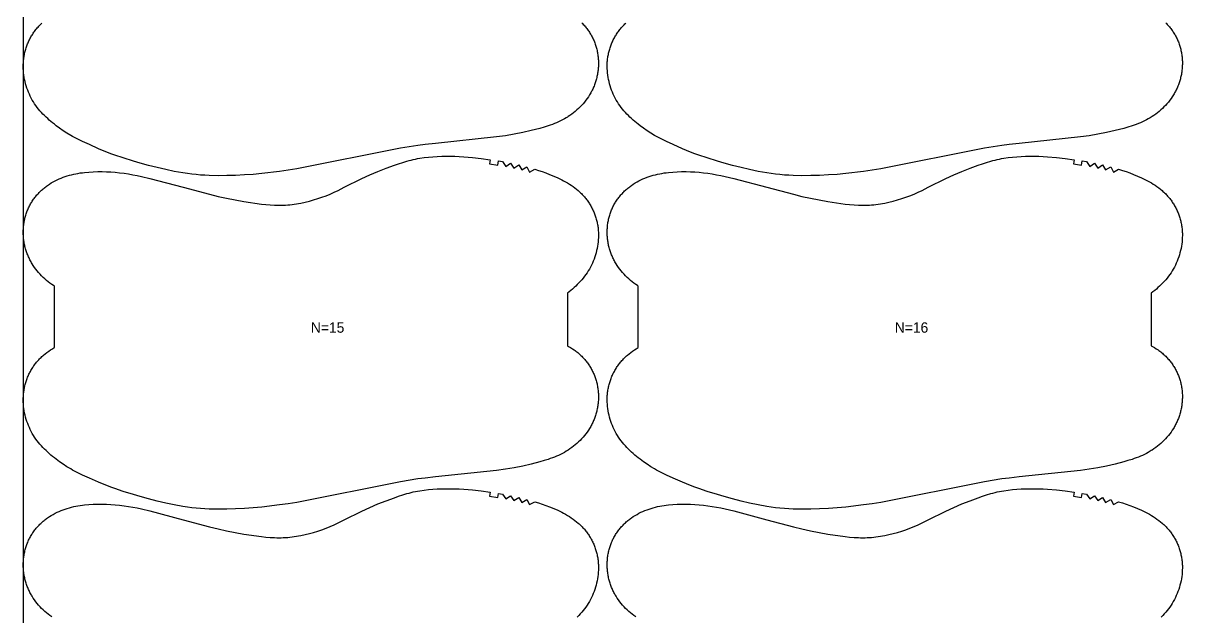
# Model space of a CAD drawing. Header units: inches. Extents: x -5 to 1965, y -82 to 1072.
# Drawn here: x -5 to 557, y 204 to 490 of the extents above; entities that cross this region are included whole.
import ezdxf

# ---------------------------------------------------------------- set-up
doc = ezdxf.new("R2010")
doc.units = ezdxf.units.IN

msp = doc.modelspace()

# ---------------------------------------------------------------- linework, layer by layer
at = {"layer": '1'}
for points in [[(-4.9122, -82.454), (1964.873, -82.454), (1964.873, 1072.0358), (-4.9122, 1072.0358), (-4.9122, -82.454)], [(101.651, 404.3208), (110.0611, 403.0786), (112.176, 402.8547), (114.2953, 402.6822), (116.4177, 402.5726), (117.4796, 402.5451), (118.5418, 402.5378), (119.604, 402.5518), (120.6659, 402.587), (121.7271, 402.6432), (122.7872, 402.7199), (123.8457, 402.8169), (124.9023, 402.9337), (125.9565, 403.07), (127.008, 403.2255), (128.0563, 403.3998), (129.1014, 403.5924), (131.1811, 404.0302), (133.2461, 404.5347), (135.2953, 405.1016), (137.3275, 405.7274), (139.3405, 406.412), (141.3316, 407.156), (143.2986, 407.9601), (145.2402, 408.8225), (147.1613, 409.7313), (150.1271, 411.2078), (158.5799, 415.4157), (162.4522, 417.1702), (166.3715, 418.8181), (170.3269, 420.3747), (174.3165, 421.8447), (176.3247, 422.5451), (178.3447, 423.2092), (180.3794, 423.8218), (181.4033, 424.1041), (182.432, 424.3678), (183.4659, 424.6114), (184.5045, 424.8352), (185.5473, 425.0396), (186.594, 425.2252), (188.6966, 425.5421), (190.8084, 425.7904), (192.9261, 425.9748), (195.0477, 426.1014), (197.172, 426.1769), (199.2977, 426.2078), (201.4235, 426.1995), (203.5487, 426.1528), (205.6726, 426.0675), (207.7944, 425.9433), (212.0302, 425.5839), (216.2552, 425.1067), (220.6071, 424.5232), (220.3209, 422.5438), (224.234, 421.9383), (224.56, 423.9115), (226.5314, 423.5749), (228.1272, 421.2502), (230.4616, 422.8308), (231.9922, 420.4648), (234.3692, 421.9773), (235.8264, 419.566), (238.2488, 421.005), (239.6328, 418.5504), (242.0978, 419.9159), (243.919, 419.3544), (245.7294, 418.7601), (247.5265, 418.1284), (249.3078, 417.4544), (251.2735, 416.6471), (253.212, 415.7764), (254.1695, 415.3157), (255.1186, 414.8372), (256.0587, 414.3404), (256.989, 413.8246), (257.909, 413.289), (258.8166, 412.7325), (259.7098, 412.1539), (260.5866, 411.5518), (261.4448, 410.925), (262.2823, 410.2722), (263.097, 409.5922), (263.4951, 409.2415), (263.8868, 408.8836), (264.2718, 408.5182), (264.6498, 408.1456), (265.0209, 407.7658), (265.3849, 407.379), (265.7417, 406.9854), (266.091, 406.5851), (266.4329, 406.1783), (266.7671, 405.7651), (267.0936, 405.3456), (267.4123, 404.9201), (267.7229, 404.4886), (268.0254, 404.0514), (268.3197, 403.6086), (268.6056, 403.1603), (268.883, 402.7066), (269.1518, 402.2479), (269.4119, 401.7841), (269.6631, 401.3155), (269.9054, 400.8422), (270.1387, 400.3645), (270.363, 399.8825), (270.578, 399.3963), (270.7839, 398.9062), (270.9804, 398.4124), (271.1676, 397.9149), (271.3452, 397.4141), (271.5133, 396.91), (271.6718, 396.4029), (271.8205, 395.8929), (271.9594, 395.3802), (272.0884, 394.865), (272.2075, 394.3474), (272.3165, 393.8277), (272.4155, 393.306), (272.5047, 392.7825), (272.584, 392.2574), (272.6535, 391.7308), (272.7133, 391.203), (272.7636, 390.6741), (272.8043, 390.1443), (272.8355, 389.6138), (272.8573, 389.0827), (272.873, 388.0197), (272.852, 386.9567), (272.7949, 385.8953), (272.7021, 384.8366), (272.5744, 383.7818), (272.4123, 382.7318), (272.2163, 381.6874), (271.987, 380.6496), (271.7249, 379.6193), (271.4307, 378.5974), (271.1049, 377.5848), (270.7479, 376.5825), (270.3599, 375.5917), (269.941, 374.6139), (269.4913, 373.6502), (269.0107, 372.7022), (268.4993, 371.771), (267.9573, 370.8581), (267.3845, 369.9647), (266.7816, 369.0919), (266.1499, 368.2394), (265.4916, 367.4068), (264.8087, 366.5933), (264.103, 365.7984), (263.3765, 365.0217), (262.6313, 364.2624), (261.8692, 363.5201), (261.0921, 362.7943), (260.3009, 362.0843), (259.4964, 361.3897), (258.6792, 360.7101), (257.873, 360.0743), (257.873, 334.7132), (258.4514, 334.4008), (259.3696, 333.8647), (260.2691, 333.2977), (261.1484, 332.7001), (261.58, 332.3899), (262.0059, 332.072), (262.4261, 331.7466), (262.8402, 331.4137), (263.248, 331.0732), (263.6495, 330.7252), (264.0444, 330.3698), (264.4325, 330.0069), (264.8136, 329.6366), (265.1875, 329.259), (265.5542, 328.8743), (265.9134, 328.4826), (266.265, 328.084), (266.6089, 327.6787), (266.9448, 327.2668), (267.2727, 326.8486), (267.5923, 326.424), (267.9036, 325.9933), (268.2064, 325.5567), (268.5004, 325.1142), (268.7857, 324.6659), (269.0619, 324.2122), (269.329, 323.753), (269.5868, 323.2885), (269.8351, 322.819), (270.074, 322.3445), (270.3033, 321.8653), (270.5231, 321.3816), (270.7333, 320.8937), (270.9338, 320.4016), (271.1246, 319.9056), (271.3057, 319.406), (271.4771, 318.903), (271.6387, 318.3966), (271.7904, 317.8872), (271.9323, 317.375), (272.0642, 316.8602), (272.1862, 316.3429), (272.2982, 315.8234), (272.4002, 315.3019), (272.4922, 314.7786), (272.5741, 314.2536), (272.6461, 313.7273), (272.708, 313.1996), (272.7601, 312.6709), (272.8023, 312.1413), (272.8346, 311.6109), (272.8572, 311.08), (272.87, 310.5487), (272.873, 310.0172), (272.8663, 309.4857), (272.85, 308.9544), (272.8241, 308.4234), (272.7885, 307.893), (272.7434, 307.3632), (272.6888, 306.8344), (272.6248, 306.3065), (272.5512, 305.78), (272.4682, 305.2548), (272.3758, 304.7313), (272.2739, 304.2095), (272.1627, 303.6898), (272.0421, 303.1721), (271.9122, 302.6568), (271.7729, 302.144), (271.6243, 301.6339), (271.4663, 301.1266), (271.2991, 300.6224), (271.1227, 300.1215), (270.9369, 299.6239), (270.742, 299.13), (270.5378, 298.6398), (270.3245, 298.1536), (270.1021, 297.6714), (269.8708, 297.1934), (269.6309, 296.7196), (269.3823, 296.2502), (269.1254, 295.7852), (268.8602, 295.3248), (268.5869, 294.869), (268.0167, 293.9717), (267.4161, 293.0942), (266.7863, 292.2372), (266.1286, 291.4015), (265.4441, 290.5879), (264.7339, 289.797), (263.9988, 289.0293), (263.2397, 288.2854), (262.4575, 287.566), (261.653, 286.8715), (260.8272, 286.2026), (259.9808, 285.5599), (259.1149, 284.9438), (258.2304, 284.3544), (257.873, 284.1314), (257.3286, 283.7918), (256.4105, 283.2559), (255.4772, 282.7469), (254.5299, 282.2646), (253.5696, 281.8093), (252.5975, 281.3807), (251.6148, 280.9786), (250.6225, 280.6009), (249.6218, 280.245), (248.6139, 279.9084), (246.5811, 279.2832), (244.5334, 278.7049), (240.4175, 277.6364), (236.2764, 276.6801), (232.1083, 275.842), (227.9163, 275.1336), (223.705, 274.5568), (194.1101, 271.4213), (189.1479, 270.8339), (185.6672, 270.4219), (177.2742, 269.0621), (127.2317, 259.1446), (123.0344, 258.4702), (118.8248, 257.8731), (110.3816, 256.8703), (106.147, 256.4937), (101.9055, 256.2038), (97.6594, 255.9952), (93.4098, 255.8691), (89.158, 255.8339), (84.9079, 255.9221), (82.7848, 256.0237), (80.6641, 256.1667), (78.5468, 256.3521), (76.4338, 256.581), (74.3259, 256.8536), (72.2235, 257.1671), (68.0359, 257.9032), (63.8725, 258.7627), (59.7316, 259.7252), (55.6118, 260.7751), (51.5149, 261.9097), (48.3013, 262.8629), (43.3883, 264.4101), (39.3546, 265.7575), (37.3527, 266.4718), (35.3662, 267.225), (33.3974, 268.0226), (31.4426, 268.8556), (27.0228, 270.8339), (23.678, 272.3311), (21.7611, 273.2489), (19.871, 274.2174), (18.9387, 274.7258), (18.0154, 275.2508), (16.1959, 276.348), (14.4125, 277.5045), (12.6648, 278.7156), (10.9539, 279.9781), (10.0907, 280.6588), (9.2845, 281.2946), (8.4674, 281.9742), (7.6628, 282.6688), (6.8716, 283.3788), (6.0945, 284.1046), (5.3324, 284.8469), (4.5872, 285.6062), (3.8608, 286.3829), (3.1551, 287.1778), (2.4721, 287.9913), (1.8138, 288.8239), (1.1822, 289.6764), (0.5792, 290.5492), (0.0065, 291.4426), (-0.5356, 292.3555), (-1.047, 293.2867), (-1.5275, 294.2347), (-1.9773, 295.1984), (-2.3962, 296.1762), (-2.7842, 297.167), (-3.1411, 298.1693), (-3.467, 299.1819), (-3.7612, 300.2038), (-4.0232, 301.2341), (-4.2526, 302.2719), (-4.4486, 303.3163), (-4.6107, 304.3663), (-4.7384, 305.4211), (-4.8311, 306.4798), (-4.8883, 307.5412), (-4.9093, 308.6042), (-4.8936, 309.6672), (-4.8717, 310.1983), (-4.8405, 310.7288), (-4.7998, 311.2586), (-4.7496, 311.7875), (-4.6898, 312.3153), (-4.6202, 312.8419), (-4.5409, 313.367), (-4.4518, 313.8905), (-4.3528, 314.4122), (-4.2437, 314.9319), (-4.1247, 315.4495), (-3.9957, 315.9647), (-3.8568, 316.4774), (-3.708, 316.9874), (-3.5496, 317.4945), (-3.3815, 317.9986), (-3.2038, 318.4994), (-3.0167, 318.9969), (-2.8202, 319.4907), (-2.6143, 319.9808), (-2.3992, 320.467), (-2.175, 320.949), (-1.9417, 321.4267), (-1.6994, 321.9), (-1.4481, 322.3686), (-1.1881, 322.8324), (-0.9193, 323.2911), (-0.6419, 323.7448), (-0.356, 324.1931), (-0.0617, 324.6359), (0.2408, 325.0731), (0.5514, 325.5046), (0.8701, 325.9301), (1.1966, 326.3496), (1.5308, 326.7628), (1.8727, 327.1696), (2.2221, 327.5699), (2.5788, 327.9635), (2.9428, 328.3503), (3.3139, 328.7301), (3.692, 329.1027), (4.0769, 329.4681), (4.4686, 329.826), (4.8668, 330.1767), (5.6815, 330.8567), (6.519, 331.5095), (7.3771, 332.1363), (8.2539, 332.7384), (9.1471, 333.317), (10.0548, 333.8735), (10.0907, 333.8944), (10.0907, 363.5469), (9.7333, 363.7699), (8.8489, 364.3593), (7.9829, 364.9754), (7.1366, 365.6181), (6.3107, 366.287), (5.5062, 366.9815), (4.724, 367.7009), (3.9649, 368.4448), (3.2298, 369.2125), (2.5196, 370.0034), (1.8352, 370.817), (1.1774, 371.6527), (0.5476, 372.5097), (-0.053, 373.3872), (-0.6232, 374.2845), (-0.8965, 374.7403), (-1.1617, 375.2007), (-1.4186, 375.6657), (-1.6671, 376.1351), (-1.9071, 376.6089), (-2.1384, 377.0869), (-2.3608, 377.5691), (-2.5741, 378.0553), (-2.7783, 378.5455), (-2.9732, 379.0394), (-3.1589, 379.537), (-3.3354, 380.0379), (-3.5026, 380.5421), (-3.6605, 381.0494), (-3.8091, 381.5595), (-3.9484, 382.0723), (-4.0784, 382.5876), (-4.199, 383.1052), (-4.3102, 383.625), (-4.4121, 384.1468), (-4.5045, 384.6703), (-4.5875, 385.1955), (-4.661, 385.722), (-4.7251, 386.2498), (-4.7797, 386.7787), (-4.8248, 387.3085), (-4.8603, 387.8389), (-4.8863, 388.3699), (-4.9026, 388.9012), (-4.9093, 389.4327), (-4.9062, 389.9642), (-4.8935, 390.4955), (-4.8709, 391.0264), (-4.8386, 391.5568), (-4.7964, 392.0864), (-4.7443, 392.6151), (-4.6823, 393.1428), (-4.6104, 393.6691), (-4.5285, 394.1941), (-4.4365, 394.7174), (-4.3345, 395.2389), (-4.2225, 395.7584), (-4.1005, 396.2757), (-3.9685, 396.7905), (-3.8267, 397.3027), (-3.6749, 397.8121), (-3.5134, 398.3184), (-3.342, 398.8215), (-3.1609, 399.3211), (-2.9701, 399.8171), (-2.7696, 400.3092), (-2.5594, 400.7971), (-2.3396, 401.2808), (-2.1103, 401.76), (-1.8714, 402.2345), (-1.6231, 402.704), (-1.3653, 403.1685), (-1.0982, 403.6277), (-0.8219, 404.0814), (-0.5367, 404.5297), (-0.2426, 404.9722), (0.0601, 405.4088), (0.3714, 405.8395), (0.691, 406.2641), (1.0189, 406.6823), (1.3549, 407.0942), (1.6987, 407.4995), (2.0503, 407.8981), (2.4095, 408.2898), (2.7762, 408.6745), (3.1502, 409.0521), (3.5313, 409.4224), (3.9193, 409.7853), (4.3142, 410.1407), (4.7157, 410.4887), (5.1236, 410.8292), (5.5377, 411.1621), (5.9578, 411.4875), (6.3837, 411.8054), (6.8153, 412.1156), (7.6946, 412.7132), (8.5941, 413.2802), (9.5123, 413.8163), (10.4476, 414.3215), (11.3986, 414.7955), (12.364, 415.2389), (13.3427, 415.6521), (14.3335, 416.0357), (15.3352, 416.3902), (16.3468, 416.7161), (17.3669, 417.014), (18.3945, 417.2843), (19.4286, 417.5277), (20.4683, 417.7454), (21.5129, 417.9388), (22.5619, 418.1091), (23.6146, 418.2577), (24.6702, 418.3858), (26.7878, 418.5862), (28.91, 418.7193), (31.0346, 418.7879), (33.1599, 418.7935), (35.2842, 418.7373), (37.4061, 418.6212), (39.5246, 418.4493), (41.6389, 418.2264), (43.7481, 417.957), (45.8514, 417.6449), (47.9477, 417.2901), (50.0358, 416.8918), (52.1146, 416.4491), (56.2447, 415.4442), (72.2404, 411.2078), (85.0138, 407.8248), (89.1483, 406.8342), (93.2998, 405.9174), (97.4681, 405.0805), (101.651, 404.3208)], [(383.651, 404.3208), (392.0611, 403.0786), (394.176, 402.8547), (396.2953, 402.6822), (398.4177, 402.5726), (399.4796, 402.5451), (400.5418, 402.5378), (401.604, 402.5518), (402.6659, 402.587), (403.7271, 402.6432), (404.7872, 402.7199), (405.8457, 402.8169), (406.9023, 402.9337), (407.9565, 403.07), (409.008, 403.2255), (410.0563, 403.3998), (411.1014, 403.5924), (413.1811, 404.0302), (415.2461, 404.5347), (417.2953, 405.1016), (419.3275, 405.7274), (421.3405, 406.412), (423.3316, 407.156), (425.2986, 407.9601), (427.2402, 408.8225), (429.1613, 409.7313), (432.1271, 411.2078), (440.5799, 415.4157), (444.4522, 417.1702), (448.3715, 418.8181), (452.3269, 420.3747), (456.3165, 421.8447), (458.3247, 422.5451), (460.3447, 423.2092), (462.3794, 423.8218), (463.4033, 424.1041), (464.432, 424.3678), (465.4659, 424.6114), (466.5045, 424.8352), (467.5473, 425.0396), (468.594, 425.2252), (470.6966, 425.5421), (472.8084, 425.7904), (474.9261, 425.9748), (477.0477, 426.1014), (479.172, 426.1769), (481.2977, 426.2078), (483.4235, 426.1995), (485.5487, 426.1528), (487.6726, 426.0675), (489.7944, 425.9433), (494.0302, 425.5839), (498.2552, 425.1067), (502.6071, 424.5232), (502.3209, 422.5438), (506.234, 421.9383), (506.56, 423.9115), (508.5314, 423.5749), (510.1272, 421.2502), (512.4616, 422.8308), (513.9922, 420.4648), (516.3692, 421.9773), (517.8264, 419.566), (520.2488, 421.005), (521.6328, 418.5504), (524.0978, 419.9159), (525.919, 419.3544), (527.7294, 418.7601), (529.5265, 418.1284), (531.3078, 417.4544), (533.2735, 416.6471), (535.212, 415.7764), (536.1695, 415.3157), (537.1186, 414.8372), (538.0587, 414.3404), (538.989, 413.8246), (539.909, 413.289), (540.8166, 412.7325), (541.7098, 412.1539), (542.5866, 411.5518), (543.4448, 410.925), (544.2823, 410.2722), (545.097, 409.5922), (545.4951, 409.2415), (545.8868, 408.8836), (546.2718, 408.5182), (546.6498, 408.1456), (547.0209, 407.7658), (547.3849, 407.379), (547.7417, 406.9854), (548.091, 406.5851), (548.4329, 406.1783), (548.7671, 405.7651), (549.0936, 405.3456), (549.4123, 404.9201), (549.7229, 404.4886), (550.0254, 404.0514), (550.3197, 403.6086), (550.6056, 403.1603), (550.883, 402.7066), (551.1518, 402.2479), (551.4119, 401.7841), (551.6631, 401.3155), (551.9054, 400.8422), (552.1387, 400.3645), (552.363, 399.8825), (552.578, 399.3963), (552.7839, 398.9062), (552.9804, 398.4124), (553.1676, 397.9149), (553.3452, 397.4141), (553.5133, 396.91), (553.6718, 396.4029), (553.8205, 395.8929), (553.9594, 395.3802), (554.0884, 394.865), (554.2075, 394.3474), (554.3165, 393.8277), (554.4155, 393.306), (554.5047, 392.7825), (554.584, 392.2574), (554.6535, 391.7308), (554.7133, 391.203), (554.7636, 390.6741), (554.8043, 390.1443), (554.8355, 389.6138), (554.8573, 389.0827), (554.873, 388.0197), (554.852, 386.9567), (554.7949, 385.8953), (554.7021, 384.8366), (554.5744, 383.7818), (554.4123, 382.7318), (554.2163, 381.6874), (553.987, 380.6496), (553.7249, 379.6193), (553.4307, 378.5974), (553.1049, 377.5848), (552.7479, 376.5825), (552.3599, 375.5917), (551.941, 374.6139), (551.4913, 373.6502), (551.0107, 372.7022), (550.4993, 371.771), (549.9573, 370.8581), (549.3845, 369.9647), (548.7816, 369.0919), (548.1499, 368.2394), (547.4916, 367.4068), (546.8087, 366.5933), (546.103, 365.7984), (545.3765, 365.0217), (544.6313, 364.2624), (543.8692, 363.5201), (543.0921, 362.7943), (542.3009, 362.0843), (541.4964, 361.3897), (540.6792, 360.7101), (539.873, 360.0743), (539.873, 334.7132), (540.4514, 334.4008), (541.3696, 333.8647), (542.2691, 333.2977), (543.1484, 332.7001), (543.58, 332.3899), (544.0059, 332.072), (544.4261, 331.7466), (544.8402, 331.4137), (545.248, 331.0732), (545.6495, 330.7252), (546.0444, 330.3698), (546.4325, 330.0069), (546.8136, 329.6366), (547.1875, 329.259), (547.5542, 328.8743), (547.9134, 328.4826), (548.265, 328.084), (548.6089, 327.6787), (548.9448, 327.2668), (549.2727, 326.8486), (549.5923, 326.424), (549.9036, 325.9933), (550.2064, 325.5567), (550.5004, 325.1142), (550.7857, 324.6659), (551.0619, 324.2122), (551.329, 323.753), (551.5868, 323.2885), (551.8351, 322.819), (552.074, 322.3445), (552.3033, 321.8653), (552.5231, 321.3816), (552.7333, 320.8937), (552.9338, 320.4016), (553.1246, 319.9056), (553.3057, 319.406), (553.4771, 318.903), (553.6387, 318.3966), (553.7904, 317.8872), (553.9323, 317.375), (554.0642, 316.8602), (554.1862, 316.3429), (554.2982, 315.8234), (554.4002, 315.3019), (554.4922, 314.7786), (554.5741, 314.2536), (554.6461, 313.7273), (554.708, 313.1996), (554.7601, 312.6709), (554.8023, 312.1413), (554.8346, 311.6109), (554.8572, 311.08), (554.87, 310.5487), (554.873, 310.0172), (554.8663, 309.4857), (554.85, 308.9544), (554.8241, 308.4234), (554.7885, 307.893), (554.7434, 307.3632), (554.6888, 306.8344), (554.6248, 306.3065), (554.5512, 305.78), (554.4682, 305.2548), (554.3758, 304.7313), (554.2739, 304.2095), (554.1627, 303.6898), (554.0421, 303.1721), (553.9122, 302.6568), (553.7729, 302.144), (553.6243, 301.6339), (553.4663, 301.1266), (553.2991, 300.6224), (553.1227, 300.1215), (552.9369, 299.6239), (552.742, 299.13), (552.5378, 298.6398), (552.3245, 298.1536), (552.1021, 297.6714), (551.8708, 297.1934), (551.6309, 296.7196), (551.3823, 296.2502), (551.1254, 295.7852), (550.8602, 295.3248), (550.5869, 294.869), (550.0167, 293.9717), (549.4161, 293.0942), (548.7863, 292.2372), (548.1286, 291.4015), (547.4441, 290.5879), (546.7339, 289.797), (545.9988, 289.0293), (545.2397, 288.2854), (544.4575, 287.566), (543.653, 286.8715), (542.8272, 286.2026), (541.9808, 285.5599), (541.1149, 284.9438), (540.2304, 284.3544), (539.873, 284.1314), (539.3286, 283.7918), (538.4105, 283.2559), (537.4772, 282.7469), (536.5299, 282.2646), (535.5696, 281.8093), (534.5975, 281.3807), (533.6148, 280.9786), (532.6225, 280.6009), (531.6218, 280.245), (530.6139, 279.9084), (528.5811, 279.2832), (526.5334, 278.7049), (522.4175, 277.6364), (518.2764, 276.6801), (514.1083, 275.842), (509.9163, 275.1336), (505.705, 274.5568), (476.1101, 271.4213), (471.1479, 270.8339), (467.6672, 270.4219), (459.2742, 269.0621), (409.2317, 259.1446), (405.0344, 258.4702), (400.8248, 257.8731), (392.3816, 256.8703), (388.147, 256.4937), (383.9055, 256.2038), (379.6594, 255.9952), (375.4098, 255.8691), (371.158, 255.8339), (366.9079, 255.9221), (364.7848, 256.0237), (362.6641, 256.1667), (360.5468, 256.3521), (358.4338, 256.581), (356.3259, 256.8536), (354.2235, 257.1671), (350.0359, 257.9032), (345.8725, 258.7627), (341.7316, 259.7252), (337.6118, 260.7751), (333.5149, 261.9097), (330.3013, 262.8629), (325.3883, 264.4101), (321.3546, 265.7575), (319.3527, 266.4718), (317.3662, 267.225), (315.3974, 268.0226), (313.4426, 268.8556), (309.0228, 270.8339), (305.678, 272.3311), (303.7611, 273.2489), (301.871, 274.2174), (300.9387, 274.7258), (300.0154, 275.2508), (298.1959, 276.348), (296.4125, 277.5045), (294.6648, 278.7156), (292.9539, 279.9781), (292.0907, 280.6588), (291.2845, 281.2946), (290.4674, 281.9742), (289.6628, 282.6688), (288.8716, 283.3788), (288.0945, 284.1046), (287.3324, 284.8469), (286.5872, 285.6062), (285.8608, 286.3829), (285.1551, 287.1778), (284.4721, 287.9913), (283.8138, 288.8239), (283.1822, 289.6764), (282.5792, 290.5492), (282.0065, 291.4426), (281.4644, 292.3555), (280.953, 293.2867), (280.4725, 294.2347), (280.0227, 295.1984), (279.6038, 296.1762), (279.2158, 297.167), (278.8589, 298.1693), (278.533, 299.1819), (278.2388, 300.2038), (277.9768, 301.2341), (277.7474, 302.2719), (277.5514, 303.3163), (277.3893, 304.3663), (277.2616, 305.4211), (277.1689, 306.4798), (277.1117, 307.5412), (277.0907, 308.6042), (277.1064, 309.6672), (277.1283, 310.1983), (277.1595, 310.7288), (277.2002, 311.2586), (277.2504, 311.7875), (277.3102, 312.3153), (277.3798, 312.8419), (277.4591, 313.367), (277.5482, 313.8905), (277.6472, 314.4122), (277.7563, 314.9319), (277.8753, 315.4495), (278.0043, 315.9647), (278.1432, 316.4774), (278.292, 316.9874), (278.4504, 317.4945), (278.6185, 317.9986), (278.7962, 318.4994), (278.9833, 318.9969), (279.1798, 319.4907), (279.3857, 319.9808), (279.6008, 320.467), (279.825, 320.949), (280.0583, 321.4267), (280.3006, 321.9), (280.5519, 322.3686), (280.8119, 322.8324), (281.0807, 323.2911), (281.3581, 323.7448), (281.644, 324.1931), (281.9383, 324.6359), (282.2408, 325.0731), (282.5514, 325.5046), (282.8701, 325.9301), (283.1966, 326.3496), (283.5308, 326.7628), (283.8727, 327.1696), (284.2221, 327.5699), (284.5788, 327.9635), (284.9428, 328.3503), (285.3139, 328.7301), (285.692, 329.1027), (286.0769, 329.4681), (286.4686, 329.826), (286.8668, 330.1767), (287.6815, 330.8567), (288.519, 331.5095), (289.3771, 332.1363), (290.2539, 332.7384), (291.1471, 333.317), (292.0548, 333.8735), (292.0907, 333.8944), (292.0907, 363.5469), (291.7333, 363.7699), (290.8489, 364.3593), (289.9829, 364.9754), (289.1366, 365.6181), (288.3107, 366.287), (287.5062, 366.9815), (286.724, 367.7009), (285.9649, 368.4448), (285.2298, 369.2125), (284.5196, 370.0034), (283.8352, 370.817), (283.1774, 371.6527), (282.5476, 372.5097), (281.947, 373.3872), (281.3768, 374.2845), (281.1035, 374.7403), (280.8383, 375.2007), (280.5814, 375.6657), (280.3329, 376.1351), (280.0929, 376.6089), (279.8616, 377.0869), (279.6392, 377.5691), (279.4259, 378.0553), (279.2217, 378.5455), (279.0268, 379.0394), (278.8411, 379.537), (278.6646, 380.0379), (278.4974, 380.5421), (278.3395, 381.0494), (278.1909, 381.5595), (278.0516, 382.0723), (277.9216, 382.5876), (277.801, 383.1052), (277.6898, 383.625), (277.5879, 384.1468), (277.4955, 384.6703), (277.4125, 385.1955), (277.339, 385.722), (277.2749, 386.2498), (277.2203, 386.7787), (277.1752, 387.3085), (277.1397, 387.8389), (277.1137, 388.3699), (277.0974, 388.9012), (277.0907, 389.4327), (277.0938, 389.9642), (277.1065, 390.4955), (277.1291, 391.0264), (277.1614, 391.5568), (277.2036, 392.0864), (277.2557, 392.6151), (277.3177, 393.1428), (277.3896, 393.6691), (277.4715, 394.1941), (277.5635, 394.7174), (277.6655, 395.2389), (277.7775, 395.7584), (277.8995, 396.2757), (278.0315, 396.7905), (278.1733, 397.3027), (278.3251, 397.8121), (278.4866, 398.3184), (278.658, 398.8215), (278.8391, 399.3211), (279.0299, 399.8171), (279.2304, 400.3092), (279.4406, 400.7971), (279.6604, 401.2808), (279.8897, 401.76), (280.1286, 402.2345), (280.3769, 402.704), (280.6347, 403.1685), (280.9018, 403.6277), (281.1781, 404.0814), (281.4633, 404.5297), (281.7574, 404.9722), (282.0601, 405.4088), (282.3714, 405.8395), (282.691, 406.2641), (283.0189, 406.6823), (283.3549, 407.0942), (283.6987, 407.4995), (284.0503, 407.8981), (284.4095, 408.2898), (284.7762, 408.6745), (285.1502, 409.0521), (285.5313, 409.4224), (285.9193, 409.7853), (286.3142, 410.1407), (286.7157, 410.4887), (287.1236, 410.8292), (287.5377, 411.1621), (287.9578, 411.4875), (288.3837, 411.8054), (288.8153, 412.1156), (289.6946, 412.7132), (290.5941, 413.2802), (291.5123, 413.8163), (292.4476, 414.3215), (293.3986, 414.7955), (294.364, 415.2389), (295.3427, 415.6521), (296.3335, 416.0357), (297.3352, 416.3902), (298.3468, 416.7161), (299.3669, 417.014), (300.3945, 417.2843), (301.4286, 417.5277), (302.4683, 417.7454), (303.5129, 417.9388), (304.5619, 418.1091), (305.6146, 418.2577), (306.6702, 418.3858), (308.7878, 418.5862), (310.91, 418.7193), (313.0346, 418.7879), (315.1599, 418.7935), (317.2842, 418.7373), (319.4061, 418.6212), (321.5246, 418.4493), (323.6389, 418.2264), (325.7481, 417.957), (327.8514, 417.6449), (329.9477, 417.2901), (332.0358, 416.8918), (334.1146, 416.4491), (338.2447, 415.4442), (354.2404, 411.2078), (367.0138, 407.8248), (371.1483, 406.8342), (375.2998, 405.9174), (379.4681, 405.0805), (383.651, 404.3208)]]:
    msp.add_lwpolyline(points, close=True, dxfattribs=at)
for points in [[(264.8136, 490.5936), (265.1875, 490.216), (265.5542, 489.8313), (265.9134, 489.4396), (266.265, 489.041), (266.6089, 488.6357), (266.9448, 488.2238), (267.2727, 487.8056), (267.5923, 487.381), (267.9036, 486.9503), (268.2064, 486.5137), (268.5004, 486.0712), (268.7857, 485.6229), (269.0619, 485.1692), (269.329, 484.71), (269.5868, 484.2455), (269.8351, 483.776), (270.074, 483.3015), (270.3033, 482.8223), (270.5231, 482.3386), (270.7333, 481.8507), (270.9338, 481.3586), (271.1246, 480.8626), (271.3057, 480.363), (271.4771, 479.86), (271.6387, 479.3536), (271.7904, 478.8442), (271.9323, 478.332), (272.0642, 477.8172), (272.1862, 477.2999), (272.2982, 476.7804), (272.4002, 476.2589), (272.4922, 475.7356), (272.5741, 475.2106), (272.6461, 474.6843), (272.708, 474.1566), (272.7601, 473.6279), (272.8023, 473.0983), (272.8346, 472.5679), (272.8572, 472.037), (272.87, 471.5057), (272.873, 470.9742), (272.8663, 470.4427), (272.85, 469.9114), (272.8241, 469.3804), (272.7885, 468.85), (272.7434, 468.3202), (272.6888, 467.7914), (272.6248, 467.2635), (272.5512, 466.737), (272.4682, 466.2118), (272.3758, 465.6883), (272.2739, 465.1665), (272.1627, 464.6468), (272.0421, 464.1291), (271.9122, 463.6138), (271.7729, 463.101), (271.6243, 462.5909), (271.4663, 462.0836), (271.2991, 461.5794), (271.1227, 461.0785), (270.9369, 460.5809), (270.742, 460.087), (270.5378, 459.5968), (270.3245, 459.1106), (270.1021, 458.6284), (269.8708, 458.1504), (269.6309, 457.6766), (269.3823, 457.2072), (269.1254, 456.7422), (268.8602, 456.2818), (268.5869, 455.826), (268.0167, 454.9287), (267.4161, 454.0512), (266.7863, 453.1942), (266.1286, 452.3585), (265.4441, 451.5449), (264.7339, 450.754), (263.9988, 449.9863), (263.2397, 449.2424), (262.4575, 448.523), (261.653, 447.8285), (260.8272, 447.1596), (259.9808, 446.5169), (259.1149, 445.9008), (258.2304, 445.3114), (257.873, 445.0884), (257.3286, 444.7488), (256.4105, 444.2129), (255.4772, 443.7039), (254.5299, 443.2216), (253.5696, 442.7663), (252.5975, 442.3377), (251.6148, 441.9356), (250.6225, 441.5579), (249.6218, 441.202), (248.6139, 440.8654), (246.5811, 440.2402), (244.5334, 439.6619), (240.4175, 438.5934), (236.2764, 437.6371), (232.1083, 436.799), (227.9163, 436.0906), (223.705, 435.5138), (194.1101, 432.3783), (189.1479, 431.7909), (185.6672, 431.3789), (177.2742, 430.0191), (127.2317, 420.1016), (123.0344, 419.4272), (118.8248, 418.8301), (110.3816, 417.8273), (106.147, 417.4507), (101.9055, 417.1608), (97.6594, 416.9522), (93.4098, 416.8261), (89.158, 416.7909), (84.9079, 416.8791), (82.7848, 416.9807), (80.6641, 417.1237), (78.5468, 417.3091), (76.4338, 417.538), (74.3259, 417.8106), (72.2235, 418.1241), (68.0359, 418.8602), (63.8725, 419.7197), (59.7316, 420.6822), (55.6118, 421.7321), (51.5149, 422.8667), (48.3013, 423.8199), (43.3883, 425.3671), (39.3546, 426.7145), (37.3527, 427.4288), (35.3662, 428.182), (33.3974, 428.9796), (31.4426, 429.8126), (27.0228, 431.7909), (23.678, 433.2881), (21.7611, 434.2059), (19.871, 435.1744), (18.9387, 435.6828), (18.0154, 436.2078), (16.1959, 437.305), (14.4125, 438.4615), (12.6648, 439.6726), (10.9539, 440.9351), (10.0907, 441.6158), (9.2845, 442.2516), (8.4674, 442.9312), (7.6628, 443.6258), (6.8716, 444.3358), (6.0945, 445.0616), (5.3324, 445.8039), (4.5872, 446.5632), (3.8608, 447.3399), (3.1551, 448.1348), (2.4721, 448.9483), (1.8138, 449.7809), (1.1822, 450.6334), (0.5792, 451.5062), (0.0065, 452.3996), (-0.5356, 453.3125), (-1.047, 454.2437), (-1.5275, 455.1917), (-1.9773, 456.1554), (-2.3962, 457.1332), (-2.7842, 458.124), (-3.1411, 459.1263), (-3.467, 460.1389), (-3.7612, 461.1608), (-4.0232, 462.1911), (-4.2526, 463.2289), (-4.4486, 464.2733), (-4.6107, 465.3233), (-4.7384, 466.3781), (-4.8311, 467.4368), (-4.8883, 468.4982), (-4.9093, 469.5612), (-4.8936, 470.6242), (-4.8717, 471.1553), (-4.8405, 471.6858), (-4.7998, 472.2156), (-4.7496, 472.7445), (-4.6898, 473.2723), (-4.6202, 473.7989), (-4.5409, 474.324), (-4.4518, 474.8475), (-4.3528, 475.3692), (-4.2437, 475.8889), (-4.1247, 476.4065), (-3.9957, 476.9217), (-3.8568, 477.4344), (-3.708, 477.9444), (-3.5496, 478.4515), (-3.3815, 478.9556), (-3.2038, 479.4564), (-3.0167, 479.9539), (-2.8202, 480.4477), (-2.6143, 480.9378), (-2.3992, 481.424), (-2.175, 481.906), (-1.9417, 482.3837), (-1.6994, 482.857), (-1.4481, 483.3256), (-1.1881, 483.7894), (-0.9193, 484.2481), (-0.6419, 484.7018), (-0.356, 485.1501), (-0.0617, 485.5929), (0.2408, 486.0301), (0.5514, 486.4616), (0.8701, 486.8871), (1.1966, 487.3066), (1.5308, 487.7198), (1.8727, 488.1266), (2.2221, 488.5269), (2.5788, 488.9205), (2.9428, 489.3073), (3.3139, 489.6871), (3.692, 490.0597), (4.0769, 490.4251)], [(546.8136, 490.5936), (547.1875, 490.216), (547.5542, 489.8313), (547.9134, 489.4396), (548.265, 489.041), (548.6089, 488.6357), (548.9448, 488.2238), (549.2727, 487.8056), (549.5923, 487.381), (549.9036, 486.9503), (550.2064, 486.5137), (550.5004, 486.0712), (550.7857, 485.6229), (551.0619, 485.1692), (551.329, 484.71), (551.5868, 484.2455), (551.8351, 483.776), (552.074, 483.3015), (552.3033, 482.8223), (552.5231, 482.3386), (552.7333, 481.8507), (552.9338, 481.3586), (553.1246, 480.8626), (553.3057, 480.363), (553.4771, 479.86), (553.6387, 479.3536), (553.7904, 478.8442), (553.9323, 478.332), (554.0642, 477.8172), (554.1862, 477.2999), (554.2982, 476.7804), (554.4002, 476.2589), (554.4922, 475.7356), (554.5741, 475.2106), (554.6461, 474.6843), (554.708, 474.1566), (554.7601, 473.6279), (554.8023, 473.0983), (554.8346, 472.5679), (554.8572, 472.037), (554.87, 471.5057), (554.873, 470.9742), (554.8663, 470.4427), (554.85, 469.9114), (554.8241, 469.3804), (554.7885, 468.85), (554.7434, 468.3202), (554.6888, 467.7914), (554.6248, 467.2635), (554.5512, 466.737), (554.4682, 466.2118), (554.3758, 465.6883), (554.2739, 465.1665), (554.1627, 464.6468), (554.0421, 464.1291), (553.9122, 463.6138), (553.7729, 463.101), (553.6243, 462.5909), (553.4663, 462.0836), (553.2991, 461.5794), (553.1227, 461.0785), (552.9369, 460.5809), (552.742, 460.087), (552.5378, 459.5968), (552.3245, 459.1106), (552.1021, 458.6284), (551.8708, 458.1504), (551.6309, 457.6766), (551.3823, 457.2072), (551.1254, 456.7422), (550.8602, 456.2818), (550.5869, 455.826), (550.0167, 454.9287), (549.4161, 454.0512), (548.7863, 453.1942), (548.1286, 452.3585), (547.4441, 451.5449), (546.7339, 450.754), (545.9988, 449.9863), (545.2397, 449.2424), (544.4575, 448.523), (543.653, 447.8285), (542.8272, 447.1596), (541.9808, 446.5169), (541.1149, 445.9008), (540.2304, 445.3114), (539.873, 445.0884), (539.3286, 444.7488), (538.4105, 444.2129), (537.4772, 443.7039), (536.5299, 443.2216), (535.5696, 442.7663), (534.5975, 442.3377), (533.6148, 441.9356), (532.6225, 441.5579), (531.6218, 441.202), (530.6139, 440.8654), (528.5811, 440.2402), (526.5334, 439.6619), (522.4175, 438.5934), (518.2764, 437.6371), (514.1083, 436.799), (509.9163, 436.0906), (505.705, 435.5138), (476.1101, 432.3783), (471.1479, 431.7909), (467.6672, 431.3789), (459.2742, 430.0191), (409.2317, 420.1016), (405.0344, 419.4272), (400.8248, 418.8301), (392.3816, 417.8273), (388.147, 417.4507), (383.9055, 417.1608), (379.6594, 416.9522), (375.4098, 416.8261), (371.158, 416.7909), (366.9079, 416.8791), (364.7848, 416.9807), (362.6641, 417.1237), (360.5468, 417.3091), (358.4338, 417.538), (356.3259, 417.8106), (354.2235, 418.1241), (350.0359, 418.8602), (345.8725, 419.7197), (341.7316, 420.6822), (337.6118, 421.7321), (333.5149, 422.8667), (330.3013, 423.8199), (325.3883, 425.3671), (321.3546, 426.7145), (319.3527, 427.4288), (317.3662, 428.182), (315.3974, 428.9796), (313.4426, 429.8126), (309.0228, 431.7909), (305.678, 433.2881), (303.7611, 434.2059), (301.871, 435.1744), (300.9387, 435.6828), (300.0154, 436.2078), (298.1959, 437.305), (296.4125, 438.4615), (294.6648, 439.6726), (292.9539, 440.9351), (292.0907, 441.6158), (291.2845, 442.2516), (290.4674, 442.9312), (289.6628, 443.6258), (288.8716, 444.3358), (288.0945, 445.0616), (287.3324, 445.8039), (286.5872, 446.5632), (285.8608, 447.3399), (285.1551, 448.1348), (284.4721, 448.9483), (283.8138, 449.7809), (283.1822, 450.6334), (282.5792, 451.5062), (282.0065, 452.3996), (281.4644, 453.3125), (280.953, 454.2437), (280.4725, 455.1917), (280.0227, 456.1554), (279.6038, 457.1332), (279.2158, 458.124), (278.8589, 459.1263), (278.533, 460.1389), (278.2388, 461.1608), (277.9768, 462.1911), (277.7474, 463.2289), (277.5514, 464.2733), (277.3893, 465.3233), (277.2616, 466.3781), (277.1689, 467.4368), (277.1117, 468.4982), (277.0907, 469.5612), (277.1064, 470.6242), (277.1283, 471.1553), (277.1595, 471.6858), (277.2002, 472.2156), (277.2504, 472.7445), (277.3102, 473.2723), (277.3798, 473.7989), (277.4591, 474.324), (277.5482, 474.8475), (277.6472, 475.3692), (277.7563, 475.8889), (277.8753, 476.4065), (278.0043, 476.9217), (278.1432, 477.4344), (278.292, 477.9444), (278.4504, 478.4515), (278.6185, 478.9556), (278.7962, 479.4564), (278.9833, 479.9539), (279.1798, 480.4477), (279.3857, 480.9378), (279.6008, 481.424), (279.825, 481.906), (280.0583, 482.3837), (280.3006, 482.857), (280.5519, 483.3256), (280.8119, 483.7894), (281.0807, 484.2481), (281.3581, 484.7018), (281.644, 485.1501), (281.9383, 485.5929), (282.2408, 486.0301), (282.5514, 486.4616), (282.8701, 486.8871), (283.1966, 487.3066), (283.5308, 487.7198), (283.8727, 488.1266), (284.2221, 488.5269), (284.5788, 488.9205), (284.9428, 489.3073), (285.3139, 489.6871), (285.692, 490.0597), (286.0769, 490.4251)], [(8.8489, 203.9023), (7.9829, 204.5184), (7.1366, 205.1611), (6.3107, 205.83), (5.5062, 206.5245), (4.724, 207.2439), (3.9649, 207.9878), (3.2298, 208.7555), (2.5196, 209.5464), (1.8352, 210.36), (1.1774, 211.1957), (0.5476, 212.0527), (-0.053, 212.9302), (-0.6232, 213.8275), (-0.8965, 214.2833), (-1.1617, 214.7437), (-1.4186, 215.2087), (-1.6671, 215.6781), (-1.9071, 216.1519), (-2.1384, 216.6299), (-2.3608, 217.1121), (-2.5741, 217.5983), (-2.7783, 218.0885), (-2.9732, 218.5824), (-3.1589, 219.08), (-3.3354, 219.5809), (-3.5026, 220.0851), (-3.6605, 220.5924), (-3.8091, 221.1025), (-3.9484, 221.6153), (-4.0784, 222.1306), (-4.199, 222.6482), (-4.3102, 223.168), (-4.4121, 223.6898), (-4.5045, 224.2133), (-4.5875, 224.7385), (-4.661, 225.265), (-4.7251, 225.7928), (-4.7797, 226.3217), (-4.8248, 226.8515), (-4.8603, 227.3819), (-4.8863, 227.9129), (-4.9026, 228.4442), (-4.9093, 228.9757), (-4.9062, 229.5072), (-4.8935, 230.0385), (-4.8709, 230.5694), (-4.8386, 231.0998), (-4.7964, 231.6294), (-4.7443, 232.1581), (-4.6823, 232.6858), (-4.6104, 233.2121), (-4.5285, 233.7371), (-4.4365, 234.2604), (-4.3345, 234.7819), (-4.2225, 235.3014), (-4.1005, 235.8187), (-3.9685, 236.3335), (-3.8267, 236.8457), (-3.6749, 237.3551), (-3.5134, 237.8614), (-3.342, 238.3645), (-3.1609, 238.8641), (-2.9701, 239.3601), (-2.7696, 239.8522), (-2.5594, 240.3401), (-2.3396, 240.8238), (-2.1103, 241.303), (-1.8714, 241.7775), (-1.6231, 242.247), (-1.3653, 242.7115), (-1.0982, 243.1707), (-0.8219, 243.6244), (-0.5367, 244.0727), (-0.2426, 244.5152), (0.0601, 244.9518), (0.3714, 245.3825), (0.691, 245.8071), (1.0189, 246.2253), (1.3549, 246.6372), (1.6987, 247.0425), (2.0503, 247.4411), (2.4095, 247.8328), (2.7762, 248.2175), (3.1502, 248.5951), (3.5313, 248.9654), (3.9193, 249.3283), (4.3142, 249.6837), (4.7157, 250.0317), (5.1236, 250.3722), (5.5377, 250.7051), (5.9578, 251.0305), (6.3837, 251.3484), (6.8153, 251.6586), (7.6946, 252.2562), (8.5941, 252.8232), (9.5123, 253.3593), (10.4476, 253.8645), (11.3986, 254.3385), (12.364, 254.7819), (13.3427, 255.1951), (14.3335, 255.5787), (15.3352, 255.9332), (16.3468, 256.2591), (17.3669, 256.557), (18.3945, 256.8273), (19.4286, 257.0707), (20.4683, 257.2884), (21.5129, 257.4818), (22.5619, 257.6521), (23.6146, 257.8007), (24.6702, 257.9288), (26.7878, 258.1292), (28.91, 258.2623), (31.0346, 258.3309), (33.1599, 258.3365), (35.2842, 258.2803), (37.4061, 258.1642), (39.5246, 257.9923), (41.6389, 257.7694), (43.7481, 257.5), (45.8514, 257.1879), (47.9477, 256.8331), (50.0358, 256.4348), (52.1146, 255.9921), (56.2447, 254.9872), (72.2404, 250.7508), (85.0138, 247.3678), (89.1483, 246.3772), (93.2998, 245.4604), (97.4681, 244.6235), (101.651, 243.8638), (101.651, 243.8638), (110.0611, 242.6216), (112.176, 242.3977), (114.2953, 242.2252), (116.4177, 242.1156), (117.4796, 242.0881), (118.5418, 242.0808), (119.604, 242.0948), (120.6659, 242.13), (121.7271, 242.1862), (122.7872, 242.2629), (123.8457, 242.3599), (124.9023, 242.4767), (125.9565, 242.613), (127.008, 242.7685), (128.0563, 242.9428), (129.1014, 243.1354), (131.1811, 243.5732), (133.2461, 244.0777), (135.2953, 244.6446), (137.3275, 245.2704), (139.3405, 245.955), (141.3316, 246.699), (143.2986, 247.5031), (145.2402, 248.3655), (147.1613, 249.2743), (150.1271, 250.7508), (158.5799, 254.9587), (162.4522, 256.7132), (166.3715, 258.3611), (170.3269, 259.9177), (174.3165, 261.3877), (176.3247, 262.0881), (178.3447, 262.7522), (180.3794, 263.3648), (181.4033, 263.6471), (182.432, 263.9108), (183.4659, 264.1544), (184.5045, 264.3782), (185.5473, 264.5826), (186.594, 264.7682), (188.6966, 265.0851), (190.8084, 265.3334), (192.9261, 265.5178), (195.0477, 265.6444), (197.172, 265.7199), (199.2977, 265.7508), (201.4235, 265.7425), (203.5487, 265.6958), (205.6726, 265.6105), (207.7944, 265.4863), (212.0302, 265.1269), (216.2552, 264.6497), (220.6071, 264.0662), (220.3209, 262.0868), (224.234, 261.4813), (224.56, 263.4545), (226.5314, 263.1179), (228.1272, 260.7932), (230.4616, 262.3738), (231.9922, 260.0078), (234.3692, 261.5203), (235.8264, 259.109), (238.2488, 260.548), (239.6328, 258.0934), (242.0978, 259.4589), (243.919, 258.8974), (245.7294, 258.3031), (247.5265, 257.6714), (249.3078, 256.9974), (251.2735, 256.1901), (253.212, 255.3194), (254.1695, 254.8587), (255.1186, 254.3802), (256.0587, 253.8834), (256.989, 253.3676), (257.909, 252.832), (258.8166, 252.2755), (259.7098, 251.6969), (260.5866, 251.0948), (261.4448, 250.468), (262.2823, 249.8152), (263.097, 249.1352), (263.4951, 248.7845), (263.8868, 248.4266), (264.2718, 248.0612), (264.6498, 247.6886), (265.0209, 247.3088), (265.3849, 246.922), (265.7417, 246.5284), (266.091, 246.1281), (266.4329, 245.7213), (266.7671, 245.3081), (267.0936, 244.8886), (267.4123, 244.4631), (267.7229, 244.0316), (268.0254, 243.5944), (268.3197, 243.1516), (268.6056, 242.7033), (268.883, 242.2496), (269.1518, 241.7909), (269.4119, 241.3271), (269.6631, 240.8585), (269.9054, 240.3852), (270.1387, 239.9075), (270.363, 239.4255), (270.578, 238.9393), (270.7839, 238.4492), (270.9804, 237.9554), (271.1676, 237.4579), (271.3452, 236.9571), (271.5133, 236.453), (271.6718, 235.9459), (271.8205, 235.4359), (271.9594, 234.9232), (272.0884, 234.408), (272.2075, 233.8904), (272.3165, 233.3707), (272.4155, 232.849), (272.5047, 232.3255), (272.584, 231.8004), (272.6535, 231.2738), (272.7133, 230.746), (272.7636, 230.2171), (272.8043, 229.6873), (272.8355, 229.1568), (272.8573, 228.6257), (272.873, 227.5627), (272.852, 226.4997), (272.7949, 225.4383), (272.7021, 224.3796), (272.5744, 223.3248), (272.4123, 222.2748), (272.2163, 221.2304), (271.987, 220.1926), (271.7249, 219.1623), (271.4307, 218.1404), (271.1049, 217.1278), (270.7479, 216.1255), (270.3599, 215.1347), (269.941, 214.1569), (269.4913, 213.1932), (269.0107, 212.2452), (268.4993, 211.314), (267.9573, 210.4011), (267.3845, 209.5077), (266.7816, 208.6349), (266.1499, 207.7824), (265.4916, 206.9498), (264.8087, 206.1363), (264.103, 205.3414), (263.3765, 204.5647), (262.6313, 203.8054)], [(290.8489, 203.9023), (289.9829, 204.5184), (289.1366, 205.1611), (288.3107, 205.83), (287.5062, 206.5245), (286.724, 207.2439), (285.9649, 207.9878), (285.2298, 208.7555), (284.5196, 209.5464), (283.8352, 210.36), (283.1774, 211.1957), (282.5476, 212.0527), (281.947, 212.9302), (281.3768, 213.8275), (281.1035, 214.2833), (280.8383, 214.7437), (280.5814, 215.2087), (280.3329, 215.6781), (280.0929, 216.1519), (279.8616, 216.6299), (279.6392, 217.1121), (279.4259, 217.5983), (279.2217, 218.0885), (279.0268, 218.5824), (278.8411, 219.08), (278.6646, 219.5809), (278.4974, 220.0851), (278.3395, 220.5924), (278.1909, 221.1025), (278.0516, 221.6153), (277.9216, 222.1306), (277.801, 222.6482), (277.6898, 223.168), (277.5879, 223.6898), (277.4955, 224.2133), (277.4125, 224.7385), (277.339, 225.265), (277.2749, 225.7928), (277.2203, 226.3217), (277.1752, 226.8515), (277.1397, 227.3819), (277.1137, 227.9129), (277.0974, 228.4442), (277.0907, 228.9757), (277.0938, 229.5072), (277.1065, 230.0385), (277.1291, 230.5694), (277.1614, 231.0998), (277.2036, 231.6294), (277.2557, 232.1581), (277.3177, 232.6858), (277.3896, 233.2121), (277.4715, 233.7371), (277.5635, 234.2604), (277.6655, 234.7819), (277.7775, 235.3014), (277.8995, 235.8187), (278.0315, 236.3335), (278.1733, 236.8457), (278.3251, 237.3551), (278.4866, 237.8614), (278.658, 238.3645), (278.8391, 238.8641), (279.0299, 239.3601), (279.2304, 239.8522), (279.4406, 240.3401), (279.6604, 240.8238), (279.8897, 241.303), (280.1286, 241.7775), (280.3769, 242.247), (280.6347, 242.7115), (280.9018, 243.1707), (281.1781, 243.6244), (281.4633, 244.0727), (281.7574, 244.5152), (282.0601, 244.9518), (282.3714, 245.3825), (282.691, 245.8071), (283.0189, 246.2253), (283.3549, 246.6372), (283.6987, 247.0425), (284.0503, 247.4411), (284.4095, 247.8328), (284.7762, 248.2175), (285.1502, 248.5951), (285.5313, 248.9654), (285.9193, 249.3283), (286.3142, 249.6837), (286.7157, 250.0317), (287.1236, 250.3722), (287.5377, 250.7051), (287.9578, 251.0305), (288.3837, 251.3484), (288.8153, 251.6586), (289.6946, 252.2562), (290.5941, 252.8232), (291.5123, 253.3593), (292.4476, 253.8645), (293.3986, 254.3385), (294.364, 254.7819), (295.3427, 255.1951), (296.3335, 255.5787), (297.3352, 255.9332), (298.3468, 256.2591), (299.3669, 256.557), (300.3945, 256.8273), (301.4286, 257.0707), (302.4683, 257.2884), (303.5129, 257.4818), (304.5619, 257.6521), (305.6146, 257.8007), (306.6702, 257.9288), (308.7878, 258.1292), (310.91, 258.2623), (313.0346, 258.3309), (315.1599, 258.3365), (317.2842, 258.2803), (319.4061, 258.1642), (321.5246, 257.9923), (323.6389, 257.7694), (325.7481, 257.5), (327.8514, 257.1879), (329.9477, 256.8331), (332.0358, 256.4348), (334.1146, 255.9921), (338.2447, 254.9872), (354.2404, 250.7508), (367.0138, 247.3678), (371.1483, 246.3772), (375.2998, 245.4604), (379.4681, 244.6235), (383.651, 243.8638), (383.651, 243.8638), (392.0611, 242.6216), (394.176, 242.3977), (396.2953, 242.2252), (398.4177, 242.1156), (399.4796, 242.0881), (400.5418, 242.0808), (401.604, 242.0948), (402.6659, 242.13), (403.7271, 242.1862), (404.7872, 242.2629), (405.8457, 242.3599), (406.9023, 242.4767), (407.9565, 242.613), (409.008, 242.7685), (410.0563, 242.9428), (411.1014, 243.1354), (413.1811, 243.5732), (415.2461, 244.0777), (417.2953, 244.6446), (419.3275, 245.2704), (421.3405, 245.955), (423.3316, 246.699), (425.2986, 247.5031), (427.2402, 248.3655), (429.1613, 249.2743), (432.1271, 250.7508), (440.5799, 254.9587), (444.4522, 256.7132), (448.3715, 258.3611), (452.3269, 259.9177), (456.3165, 261.3877), (458.3247, 262.0881), (460.3447, 262.7522), (462.3794, 263.3648), (463.4033, 263.6471), (464.432, 263.9108), (465.4659, 264.1544), (466.5045, 264.3782), (467.5473, 264.5826), (468.594, 264.7682), (470.6966, 265.0851), (472.8084, 265.3334), (474.9261, 265.5178), (477.0477, 265.6444), (479.172, 265.7199), (481.2977, 265.7508), (483.4235, 265.7425), (485.5487, 265.6958), (487.6726, 265.6105), (489.7944, 265.4863), (494.0302, 265.1269), (498.2552, 264.6497), (502.6071, 264.0662), (502.3209, 262.0868), (506.234, 261.4813), (506.56, 263.4545), (508.5314, 263.1179), (510.1272, 260.7932), (512.4616, 262.3738), (513.9922, 260.0078), (516.3692, 261.5203), (517.8264, 259.109), (520.2488, 260.548), (521.6328, 258.0934), (524.0978, 259.4589), (525.919, 258.8974), (527.7294, 258.3031), (529.5265, 257.6714), (531.3078, 256.9974), (533.2735, 256.1901), (535.212, 255.3194), (536.1695, 254.8587), (537.1186, 254.3802), (538.0587, 253.8834), (538.989, 253.3676), (539.909, 252.832), (540.8166, 252.2755), (541.7098, 251.6969), (542.5866, 251.0948), (543.4448, 250.468), (544.2823, 249.8152), (545.097, 249.1352), (545.4951, 248.7845), (545.8868, 248.4266), (546.2718, 248.0612), (546.6498, 247.6886), (547.0209, 247.3088), (547.3849, 246.922), (547.7417, 246.5284), (548.091, 246.1281), (548.4329, 245.7213), (548.7671, 245.3081), (549.0936, 244.8886), (549.4123, 244.4631), (549.7229, 244.0316), (550.0254, 243.5944), (550.3197, 243.1516), (550.6056, 242.7033), (550.883, 242.2496), (551.1518, 241.7909), (551.4119, 241.3271), (551.6631, 240.8585), (551.9054, 240.3852), (552.1387, 239.9075), (552.363, 239.4255), (552.578, 238.9393), (552.7839, 238.4492), (552.9804, 237.9554), (553.1676, 237.4579), (553.3452, 236.9571), (553.5133, 236.453), (553.6718, 235.9459), (553.8205, 235.4359), (553.9594, 234.9232), (554.0884, 234.408), (554.2075, 233.8904), (554.3165, 233.3707), (554.4155, 232.849), (554.5047, 232.3255), (554.584, 231.8004), (554.6535, 231.2738), (554.7133, 230.746), (554.7636, 230.2171), (554.8043, 229.6873), (554.8355, 229.1568), (554.8573, 228.6257), (554.873, 227.5627), (554.852, 226.4997), (554.7949, 225.4383), (554.7021, 224.3796), (554.5744, 223.3248), (554.4123, 222.2748), (554.2163, 221.2304), (553.987, 220.1926), (553.7249, 219.1623), (553.4307, 218.1404), (553.1049, 217.1278), (552.7479, 216.1255), (552.3599, 215.1347), (551.941, 214.1569), (551.4913, 213.1932), (551.0107, 212.2452), (550.4993, 211.314), (549.9573, 210.4011), (549.3845, 209.5077), (548.7816, 208.6349), (548.1499, 207.7824), (547.4916, 206.9498), (546.8087, 206.1363), (546.103, 205.3414), (545.3765, 204.5647), (544.6313, 203.8054)]]:
    msp.add_lwpolyline(points, dxfattribs=at)

# ---------------------------------------------------------------- texts
for s, p in [('N=15', (133.9819, 341.0209)), ('N=16', (415.9819, 341.0209))]:
    msp.add_text(s, height=5, dxfattribs=at).set_placement(p)

doc.saveas('drawing.dxf')
